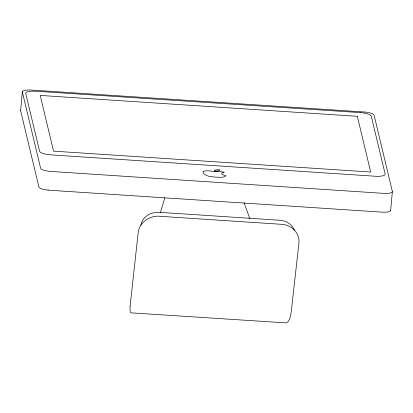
<?xml version="1.0" encoding="UTF-8"?>
<svg xmlns="http://www.w3.org/2000/svg" width="413" height="413" viewBox="0 0 413 413"><rect width="100%" height="100%" fill="white"/><g stroke="black" fill="none" stroke-linecap="round" stroke-linejoin="round"><path stroke-width="0.62" d="M20.65 110.467L22.354 91.686M390.646 210.506L392.35 191.725M160.352 212.55L164.849 197.75M47.975 189.825L48.259 189.835M244.021 202.731L249.777 218.451M390.641 210.176A9.329 2.53 5.2 0 1 381.989 212.148L48.796 190.197A9.329 2.53 5.2 0 1 38.905 187.001L20.65 110.798A9.329 2.53 5.2 0 1 20.805 110.152M140.828 225.059A16.794 14.842 -5.8 0 1 159.031 212.308L280.045 220.279A16.794 14.842 -5.8 0 1 294.443 230.444M130.059 306.56L130.054 310.607L130.234 311.892L130.931 312.842L286.596 322.925C290.365 320.576 290.545 315.398 291.279 311.459L298.935 242.973A19.984 17.661 -5.8 0 0 283.612 224.445L157.415 216.133A19.984 17.661 -5.8 0 0 138.2 232.385L130.059 306.56M203.098 171.823L203.423 173.31A18.296 4.956 5.2 0 0 208.777 176.274C213.314 176.996 218.11 177.528 222.71 177.192A18.296 4.956 5.2 0 0 224.713 176.542L226.092 175.752A7.243 1.962 5.2 0 1 224.187 172.278L224.078 172.247A4.306 1.167 5.2 0 0 223.541 172.107A7.816 2.117 5.2 0 0 223.356 172.066L221.074 171.705A8.658 2.344 5.2 0 0 217.672 171.483L214.523 171.643L211.198 171.054A8.658 2.344 5.2 0 0 207.796 170.832L205.617 170.899A7.816 2.117 5.2 0 0 205.442 170.915A4.306 1.167 5.2 0 0 204.296 171.152L203.098 171.823M364.204 111.995L31.011 90.044A9.329 2.53 5.2 0 0 22.359 92.016L40.608 168.22A9.329 2.53 5.2 0 0 50.5 171.416L383.692 193.367A9.329 2.53 5.2 0 0 392.35 191.395L374.095 115.191A9.329 2.53 5.2 0 0 364.204 111.995M360.09 112.594L35.549 91.211A10.573 2.865 5.2 0 0 25.74 93.446L39.586 151.246A10.573 2.865 5.2 0 0 50.799 154.865L375.334 176.248A10.573 2.865 5.2 0 0 385.143 174.012L371.297 116.213A10.573 2.865 5.2 0 0 360.09 112.594M357.328 116.306L40.206 95.413L53.556 151.153L370.678 172.045L357.328 116.306M214.378 171.034A5.854 1.585 5.2 0 0 219.814 169.795A5.859 1.585 5.2 0 0 214.378 171.034"/></g></svg>
